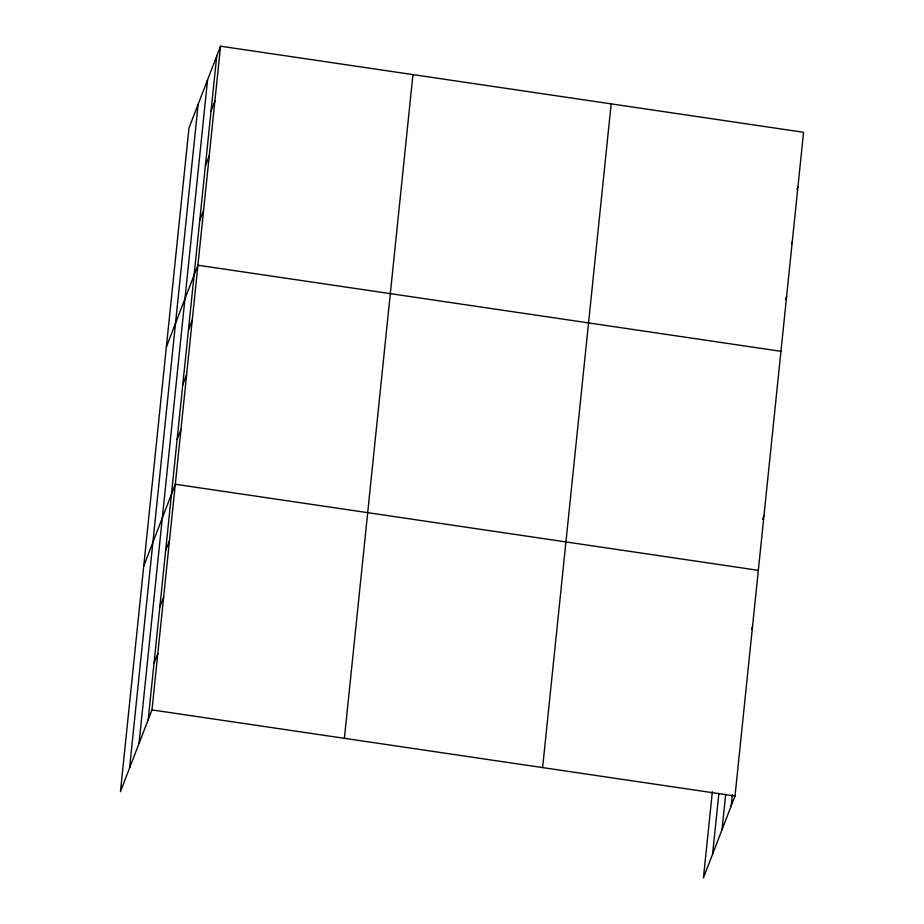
<?xml version="1.0" encoding="UTF-8"?>
<svg xmlns="http://www.w3.org/2000/svg" width="924" height="924" viewBox="0 0 924 924"><rect width="100%" height="100%" fill="white"/><g stroke="black" fill="none" stroke-linecap="round" stroke-linejoin="round"><path stroke-width="1.39" d="M129.579 767.994L198.14 104.285M139.004 743.554L207.565 79.845M148.163 719.842L216.713 56.133M220.547 46.2L188.981 127.997L120.432 791.718L151.998 709.909L220.547 46.2L803.568 132.282L735.019 796.003L703.453 877.8L712.335 791.764M344.386 738.322L412.947 74.613M542.619 767.59L611.18 103.881M712.6 854.088L718.872 793.439M722.037 829.648L725.675 794.386M731.184 805.924L732.351 794.64M211.065 110.892L214.888 100.959M205.405 165.639L209.24 155.717M199.746 220.397L203.58 210.464M166.355 347.031L197.921 265.223L780.953 351.316M188.438 329.914L192.273 319.981M182.779 384.673L186.613 374.74M177.131 439.42L180.954 429.498M143.74 566.054L175.306 484.245L758.327 570.339M165.639 550.6L169.473 540.667M159.817 607.01L163.652 597.077M153.985 663.42L157.819 653.499M796.962 189.524L797.92 187.041M791.302 244.282L792.261 241.799M785.643 299.041L786.601 296.558M762.543 519.3L763.986 515.58M751.535 629.232L752.494 626.749M151.998 709.909L735.019 796.003"/></g></svg>
